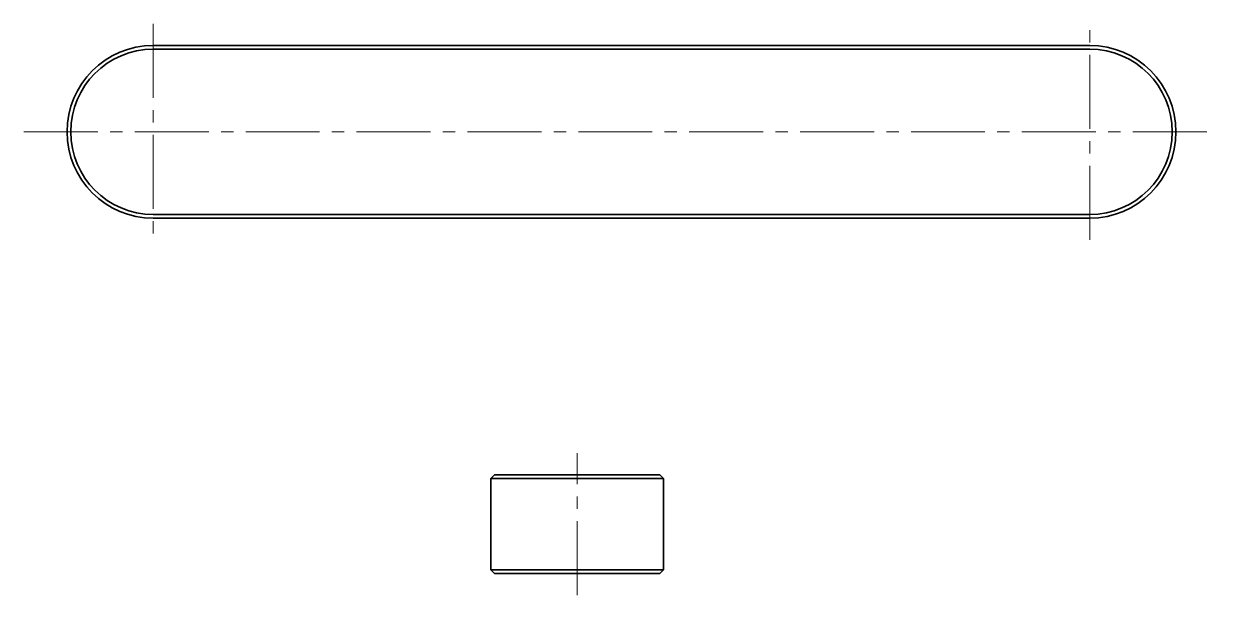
# Model space of a CAD drawing. Header units: millimetres. Extents: x -594 to 6367, y -2099 to 456.
# Drawn here: x 1067.6 to 1261.6, y -2072.5 to -1979.9 of the extents above; entities that cross this region are included whole.
import ezdxf

# ---------------------------------------------------------------- set-up
doc = ezdxf.new("R2010")
doc.units = ezdxf.units.MM
doc.set_wipeout_variables(frame=1)
doc.linetypes.add('点画线', pattern=[18, 12, -2, 2, -2])
doc.layers.add('中心线层', color=1, linetype='点画线', lineweight=18)
doc.layers.add('粗实线层', color=7, linetype='Continuous', lineweight=35)

# ---------------------------------------------------------------- blocks, each defined once
blk = doc.blocks.new('*X21')
at = {"layer": '中心线层'}
for p, q in [((14, 17.5), (14, -17.5)), ((166, -17.5), (166, 17.5))]:
    blk.add_line(p, q, dxfattribs=at)
at = {"layer": '中心线层', "linetype": '点画线', "lineweight": 18}
blk.add_line((-7, 0), (187, 0), dxfattribs=at)
at = {"layer": '粗实线层'}
for p, q in [((14, 14), (166, 14)), ((14, 13.4), (166, 13.4)), ((14, -13.4), (166, -13.4)), ((14, -14), (166, -14))]:
    blk.add_line(p, q, dxfattribs=at)
for centre, radius, start, end in [((14, 0), 14, 90, 270), ((166, 0), 14, 270, 90), ((14, 0), 13.4, 90, 270), ((166, 0), 13.4, 270, 90)]:
    blk.add_arc(centre, radius, start, end, dxfattribs=at)
blk = doc.blocks.new('*X22')
at = {"layer": '中心线层', "linetype": '点画线', "lineweight": 18}
blk.add_line((0, -3.5), (0, 19.5), dxfattribs=at)
at = {"layer": '粗实线层'}
for p, q in [((-14, 15.4), (-13.4, 16)), ((-13.4, 16), (13.4, 16)), ((13.4, 16), (14, 15.4)), ((-14, 0.6), (-14, 15.4)), ((-14, 15.4), (14, 15.4)), ((14, 0.6), (14, 15.4)), ((-14, 0.6), (-13.4, 0)), ((-14, 0.6), (14, 0.6)), ((-13.4, 0), (13.4, 0)), ((13.4, 0), (14, 0.6))]:
    blk.add_line(p, q, dxfattribs=at)

msp = doc.modelspace()

# ---------------------------------------------------------------- wipeouts: each hides what was drawn before it
for points in [[(1254.56, -1997.4), (1254.56, -1997.33), (1254.56, -1997.26), (1254.56, -1997.18), (1254.56, -1997.11), (1254.56, -1997.04), (1254.55, -1996.97), (1254.55, -1996.9), (1254.55, -1996.83), (1254.55, -1996.76), (1254.54, -1996.69), (1254.54, -1996.62), (1254.53, -1996.55), (1254.53, -1996.47), (1254.52, -1996.4), (1254.52, -1996.33), (1254.51, -1996.26), (1254.51, -1996.19), (1254.5, -1996.12), (1254.49, -1996.05), (1254.49, -1995.98), (1254.48, -1995.91), (1254.47, -1995.84), (1254.46, -1995.77), (1254.46, -1995.7), (1254.45, -1995.62), (1254.44, -1995.55), (1254.43, -1995.48), (1254.42, -1995.41), (1254.41, -1995.34), (1254.4, -1995.27), (1254.4, -1995.27), (1254.28, -1994.62), (1254.14, -1993.98), (1253.96, -1993.34), (1253.75, -1992.71), (1253.52, -1992.09), (1253.25, -1991.48), (1252.96, -1990.89), (1252.63, -1990.31), (1252.29, -1989.75), (1251.91, -1989.2), (1251.51, -1988.68), (1251.09, -1988.17), (1250.64, -1987.68), (1250.17, -1987.22), (1249.68, -1986.77), (1249.16, -1986.35), (1248.63, -1985.96), (1248.08, -1985.59), (1247.52, -1985.25), (1246.94, -1984.93), (1246.34, -1984.65), (1245.73, -1984.39), (1245.11, -1984.16), (1244.48, -1983.96), (1243.84, -1983.79), (1243.19, -1983.65), (1242.54, -1983.54), (1241.88, -1983.46), (1241.22, -1983.41), (1240.56, -1983.4), (1240.56, -1983.4), (1088.56, -1983.4), (1088.56, -1983.4), (1087.9, -1983.41), (1087.24, -1983.46), (1086.58, -1983.54), (1085.93, -1983.65), (1085.28, -1983.79), (1084.64, -1983.96), (1084.01, -1984.16), (1083.39, -1984.39), (1082.78, -1984.65), (1082.18, -1984.93), (1081.6, -1985.25), (1081.04, -1985.59), (1080.49, -1985.96), (1079.95, -1986.35), (1079.44, -1986.77), (1078.95, -1987.22), (1078.48, -1987.68), (1078.03, -1988.17), (1077.61, -1988.68), (1077.21, -1989.2), (1076.83, -1989.75), (1076.48, -1990.31), (1076.16, -1990.89), (1075.87, -1991.48), (1075.6, -1992.09), (1075.37, -1992.71), (1075.16, -1993.34), (1074.98, -1993.98), (1074.84, -1994.62), (1074.72, -1995.27), (1074.72, -1995.27), (1074.71, -1995.34), (1074.7, -1995.41), (1074.69, -1995.48), (1074.68, -1995.55), (1074.67, -1995.62), (1074.66, -1995.7), (1074.66, -1995.77), (1074.65, -1995.84), (1074.64, -1995.91), (1074.63, -1995.98), (1074.62, -1996.05), (1074.62, -1996.12), (1074.61, -1996.19), (1074.61, -1996.26), (1074.6, -1996.33), (1074.6, -1996.4), (1074.59, -1996.47), (1074.59, -1996.55), (1074.58, -1996.62), (1074.58, -1996.69), (1074.57, -1996.76), (1074.57, -1996.83), (1074.57, -1996.9), (1074.57, -1996.97), (1074.56, -1997.04), (1074.56, -1997.11), (1074.56, -1997.18), (1074.56, -1997.26), (1074.56, -1997.33), (1074.56, -1997.4), (1074.56, -1997.4), (1074.58, -1998.13), (1074.64, -1998.86), (1074.73, -1999.59), (1074.87, -2000.31), (1075.04, -2001.02), (1075.25, -2001.72), (1075.49, -2002.41), (1075.77, -2003.09), (1076.09, -2003.75), (1076.44, -2004.4), (1076.82, -2005.02), (1077.23, -2005.63), (1077.68, -2006.21), (1078.16, -2006.77), (1078.66, -2007.3), (1079.19, -2007.8), (1079.75, -2008.28), (1080.33, -2008.72), (1080.93, -2009.14), (1081.56, -2009.52), (1082.2, -2009.87), (1082.87, -2010.19), (1083.54, -2010.47), (1084.23, -2010.71), (1084.94, -2010.92), (1085.65, -2011.09), (1086.37, -2011.23), (1087.1, -2011.32), (1087.83, -2011.38), (1088.56, -2011.4), (1088.56, -2011.4), (1240.56, -2011.4), (1240.56, -2011.4), (1241.29, -2011.38), (1242.02, -2011.32), (1242.75, -2011.23), (1243.47, -2011.09), (1244.18, -2010.92), (1244.89, -2010.71), (1245.58, -2010.47), (1246.25, -2010.19), (1246.92, -2009.87), (1247.56, -2009.52), (1248.18, -2009.14), (1248.79, -2008.72), (1249.37, -2008.28), (1249.93, -2007.8), (1250.46, -2007.3), (1250.96, -2006.77), (1251.44, -2006.21), (1251.89, -2005.63), (1252.3, -2005.02), (1252.68, -2004.4), (1253.03, -2003.75), (1253.35, -2003.09), (1253.63, -2002.41), (1253.87, -2001.72), (1254.08, -2001.02), (1254.25, -2000.31), (1254.39, -1999.59), (1254.48, -1998.86), (1254.54, -1998.13)], [(1171.36, -2068.43), (1171.36, -2059.56), (1171.36, -2059.56), (1171.36, -2053.63), (1171.36, -2053.63), (1170.76, -2053.03), (1170.76, -2053.03), (1157.36, -2053.03), (1157.36, -2053.03), (1143.96, -2053.03), (1143.96, -2053.03), (1143.36, -2053.63), (1143.36, -2053.63), (1143.36, -2059.56), (1143.36, -2059.56), (1143.36, -2068.43), (1143.36, -2068.43), (1143.96, -2069.03), (1143.96, -2069.03), (1157.36, -2069.03), (1157.36, -2069.03), (1170.76, -2069.03), (1170.76, -2069.03)]]:
    msp.add_wipeout(points).dxf.layer = '粗实线层'

# ---------------------------------------------------------------- next in the draw order: block references
at = {"layer": '粗实线层'}
for name, p in [('*X21', (1074.56, -1997.4)), ('*X22', (1157.36, -2069.03))]:
    msp.add_blockref(name, p, dxfattribs=at)

doc.saveas('drawing.dxf')
